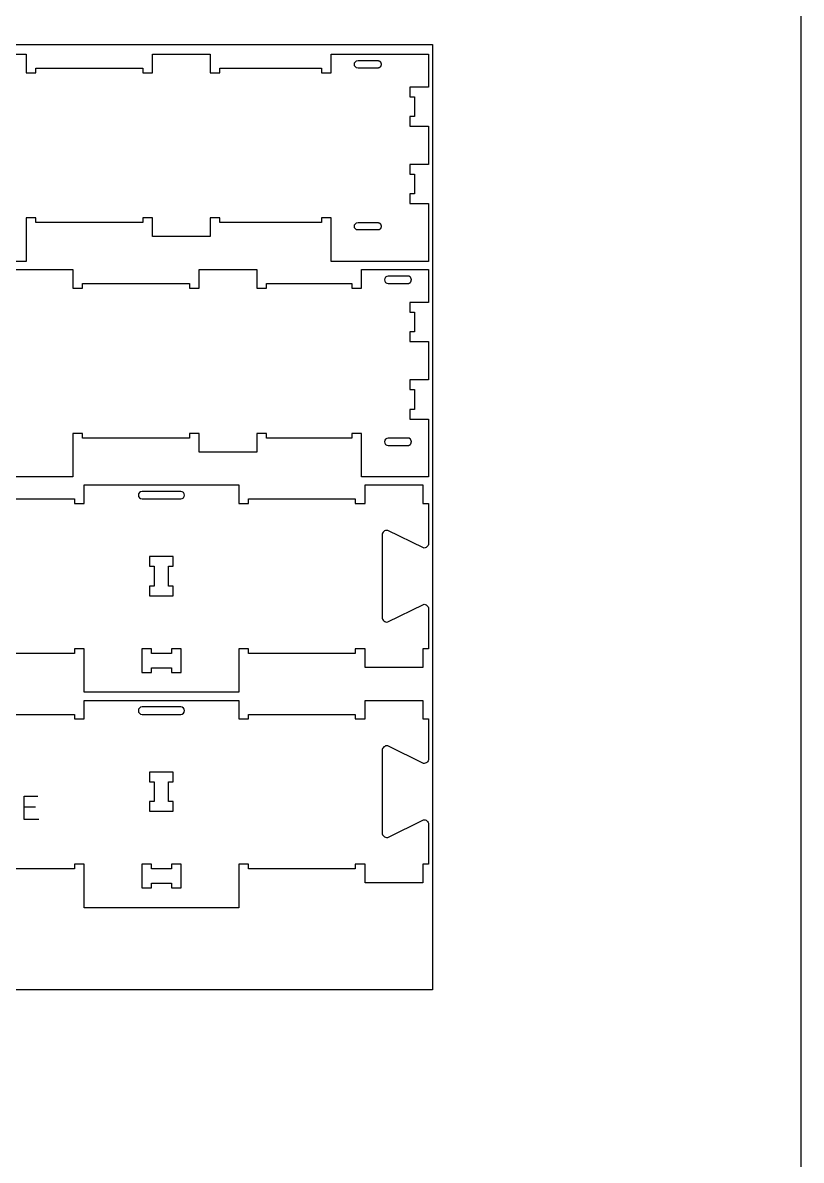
# Model space of a CAD drawing. Extents: x 0 to 4485, y 0 to 10771.
# Drawn here: x 2178 to 3183, y 2810 to 4278 of the extents above; entities that cross this region are included whole.
import ezdxf

# ---------------------------------------------------------------- set-up
doc = ezdxf.new("R2010")
doc.units = 0
for name, color, linetype in [('0_SHEET_SPRUCEPLY_2440X122', 1, 'CONTINUOUS'), ('1_ANYTOOL_1MMDEEP_LABELS_S', 2, 'CONTINUOUS'), ('3_ANYTOOL_CUTTHROUGH_INSID', 4, 'CONTINUOUS'), ('4_ANYTOOL_CUTTHROUGH_OUTSI', 5, 'CONTINUOUS'), ('DONOTCUT', 7, 'CONTINUOUS')]:
    doc.layers.add(name, color=color, linetype=linetype)

msp = doc.modelspace()

# ---------------------------------------------------------------- linework, layer by layer
at = {"layer": '0_SHEET_SPRUCEPLY_2440X122'}
msp.add_lwpolyline([(2707.5, 4249.4), (2707.5, 3029.4), (267.5, 3029.4), (267.5, 4249.4)], close=True, dxfattribs=at)
at = {"layer": '1_ANYTOOL_1MMDEEP_LABELS_S', "color": 2}
for points in [[(2199.1, 3249.4), (2180.2, 3249.4), (2180.2, 3279.4), (2198, 3279.4)], [(2194.9, 3265.5), (2180.2, 3265.5)]]:
    msp.add_lwpolyline(points, dxfattribs=at)
at = {"layer": '3_ANYTOOL_CUTTHROUGH_INSID', "color": 4}
for points in [[(2611.3, 4228.6), (2637.1, 4228.6), (2637.2, 4228.6), (2637.3, 4228.6), (2637.4, 4228.6), (2637.5, 4228.6), (2637.6, 4228.6), (2637.7, 4228.6), (2637.8, 4228.5), (2637.9, 4228.5), (2638, 4228.5), (2638.1, 4228.5), (2638.1, 4228.4), (2638.2, 4228.4), (2638.3, 4228.4), (2638.4, 4228.3), (2638.5, 4228.3), (2638.6, 4228.3), (2638.7, 4228.2), (2638.8, 4228.2), (2638.9, 4228.1), (2639, 4228.1), (2639.1, 4228), (2639.2, 4227.9), (2639.3, 4227.9), (2639.3, 4227.8), (2639.4, 4227.7), (2639.5, 4227.7), (2639.6, 4227.6), (2639.7, 4227.5), (2639.8, 4227.4), (2639.8, 4227.3), (2639.9, 4227.3), (2640, 4227.2), (2640, 4227.1), (2640.1, 4227), (2640.2, 4226.9), (2640.2, 4226.8), (2640.3, 4226.7), (2640.4, 4226.6), (2640.4, 4226.5), (2640.5, 4226.4), (2640.5, 4226.3), (2640.6, 4226.2), (2640.6, 4226.1), (2640.7, 4226), (2640.7, 4225.9), (2640.8, 4225.8), (2640.8, 4225.7), (2640.8, 4225.6), (2640.9, 4225.5), (2640.9, 4225.4), (2640.9, 4225.3), (2640.9, 4225.2), (2641, 4225), (2641, 4224.9), (2641, 4224.8), (2641, 4224.7), (2641, 4224.6), (2641.1, 4224.5), (2641.1, 4224.4), (2641.1, 4224.3), (2641.1, 4224.2), (2641.1, 4224.1), (2641.1, 4224), (2641.1, 4223.9), (2641.1, 4223.8), (2641.1, 4223.6), (2641.1, 4223.5), (2641.1, 4223.4), (2641.1, 4223.3), (2641.1, 4223.2), (2641, 4223.1), (2641, 4223), (2641, 4222.9), (2641, 4222.8), (2641, 4222.7), (2640.9, 4222.6), (2640.9, 4222.5), (2640.9, 4222.4), (2640.9, 4222.2), (2640.8, 4222.1), (2640.8, 4222), (2640.8, 4221.9), (2640.7, 4221.8), (2640.7, 4221.7), (2640.6, 4221.6), (2640.6, 4221.5), (2640.5, 4221.4), (2640.5, 4221.3), (2640.4, 4221.2), (2640.4, 4221.1), (2640.3, 4221), (2640.2, 4220.9), (2640.2, 4220.8), (2640.1, 4220.7), (2640, 4220.6), (2640, 4220.5), (2639.9, 4220.5), (2639.8, 4220.4), (2639.8, 4220.3), (2639.7, 4220.2), (2639.6, 4220.1), (2639.5, 4220.1), (2639.4, 4220), (2639.3, 4219.9), (2639.3, 4219.9), (2639.2, 4219.8), (2639.1, 4219.7), (2639, 4219.7), (2638.9, 4219.6), (2638.8, 4219.6), (2638.7, 4219.5), (2638.6, 4219.5), (2638.5, 4219.4), (2638.4, 4219.4), (2638.3, 4219.3), (2638.2, 4219.3), (2638.1, 4219.3), (2638.1, 4219.2), (2638, 4219.2), (2637.9, 4219.2), (2637.8, 4219.2), (2637.7, 4219.2), (2637.6, 4219.1), (2637.5, 4219.1), (2637.4, 4219.1), (2637.3, 4219.1), (2637.2, 4219.1), (2637.1, 4219.1), (2611.3, 4219.1, -1)], [(2611.3, 4010.1, -1), (2611.3, 4019.6), (2637.1, 4019.6), (2637.2, 4019.6), (2637.3, 4019.6), (2637.4, 4019.6), (2637.5, 4019.6), (2637.6, 4019.6), (2637.7, 4019.6), (2637.8, 4019.5), (2637.9, 4019.5), (2638, 4019.5), (2638.1, 4019.5), (2638.1, 4019.4), (2638.2, 4019.4), (2638.3, 4019.4), (2638.4, 4019.3), (2638.5, 4019.3), (2638.6, 4019.3), (2638.7, 4019.2), (2638.8, 4019.2), (2638.9, 4019.1), (2639, 4019.1), (2639.1, 4019), (2639.2, 4018.9), (2639.3, 4018.9), (2639.3, 4018.8), (2639.4, 4018.7), (2639.5, 4018.7), (2639.6, 4018.6), (2639.7, 4018.5), (2639.8, 4018.4), (2639.8, 4018.3), (2639.9, 4018.3), (2640, 4018.2), (2640, 4018.1), (2640.1, 4018), (2640.2, 4017.9), (2640.2, 4017.8), (2640.3, 4017.7), (2640.4, 4017.6), (2640.4, 4017.5), (2640.5, 4017.4), (2640.5, 4017.3), (2640.6, 4017.2), (2640.6, 4017.1), (2640.7, 4017), (2640.7, 4016.9), (2640.8, 4016.8), (2640.8, 4016.7), (2640.8, 4016.6), (2640.9, 4016.5), (2640.9, 4016.4), (2640.9, 4016.3), (2640.9, 4016.2), (2641, 4016), (2641, 4015.9), (2641, 4015.8), (2641, 4015.7), (2641, 4015.6), (2641.1, 4015.5), (2641.1, 4015.4), (2641.1, 4015.3), (2641.1, 4015.2), (2641.1, 4015.1), (2641.1, 4015), (2641.1, 4014.9), (2641.1, 4014.8), (2641.1, 4014.6), (2641.1, 4014.5), (2641.1, 4014.4), (2641.1, 4014.3), (2641.1, 4014.2), (2641, 4014.1), (2641, 4014), (2641, 4013.9), (2641, 4013.8), (2641, 4013.7), (2640.9, 4013.6), (2640.9, 4013.5), (2640.9, 4013.4), (2640.9, 4013.2), (2640.8, 4013.1), (2640.8, 4013), (2640.8, 4012.9), (2640.7, 4012.8), (2640.7, 4012.7), (2640.6, 4012.6), (2640.6, 4012.5), (2640.5, 4012.4), (2640.5, 4012.3), (2640.4, 4012.2), (2640.4, 4012.1), (2640.3, 4012), (2640.2, 4011.9), (2640.2, 4011.8), (2640.1, 4011.7), (2640, 4011.6), (2640, 4011.5), (2639.9, 4011.5), (2639.8, 4011.4), (2639.8, 4011.3), (2639.7, 4011.2), (2639.6, 4011.1), (2639.5, 4011.1), (2639.4, 4011), (2639.3, 4010.9), (2639.3, 4010.9), (2639.2, 4010.8), (2639.1, 4010.7), (2639, 4010.7), (2638.9, 4010.6), (2638.8, 4010.6), (2638.7, 4010.5), (2638.6, 4010.5), (2638.5, 4010.4), (2638.4, 4010.4), (2638.3, 4010.3), (2638.2, 4010.3), (2638.1, 4010.3), (2638.1, 4010.2), (2638, 4010.2), (2637.9, 4010.2), (2637.8, 4010.2), (2637.7, 4010.2), (2637.6, 4010.1), (2637.5, 4010.1), (2637.4, 4010.1), (2637.3, 4010.1), (2637.2, 4010.1), (2637.1, 4010.1)], [(2650.3, 3950.6, 1), (2650.3, 3941.1), (2676.1, 3941.1), (2676.2, 3941.1), (2676.3, 3941.1), (2676.4, 3941.1), (2676.5, 3941.1), (2676.6, 3941.1), (2676.7, 3941.2), (2676.8, 3941.2), (2676.8, 3941.2), (2676.9, 3941.2), (2677, 3941.2), (2677.1, 3941.3), (2677.2, 3941.3), (2677.3, 3941.3), (2677.4, 3941.4), (2677.5, 3941.4), (2677.6, 3941.5), (2677.7, 3941.5), (2677.8, 3941.6), (2677.9, 3941.6), (2678, 3941.7), (2678.1, 3941.7), (2678.2, 3941.8), (2678.3, 3941.9), (2678.3, 3941.9), (2678.4, 3942), (2678.5, 3942.1), (2678.6, 3942.1), (2678.7, 3942.2), (2678.8, 3942.3), (2678.8, 3942.4), (2678.9, 3942.5), (2679, 3942.5), (2679, 3942.6), (2679.1, 3942.7), (2679.2, 3942.8), (2679.2, 3942.9), (2679.3, 3943), (2679.4, 3943.1), (2679.4, 3943.2), (2679.5, 3943.3), (2679.5, 3943.4), (2679.6, 3943.5), (2679.6, 3943.6), (2679.7, 3943.7), (2679.7, 3943.8), (2679.7, 3943.9), (2679.8, 3944), (2679.8, 3944.1), (2679.9, 3944.2), (2679.9, 3944.4), (2679.9, 3944.5), (2679.9, 3944.6), (2680, 3944.7), (2680, 3944.8), (2680, 3944.9), (2680, 3945), (2680, 3945.1), (2680, 3945.2), (2680.1, 3945.3), (2680.1, 3945.4), (2680.1, 3945.5), (2680.1, 3945.6), (2680.1, 3945.8), (2680.1, 3945.9), (2680.1, 3946), (2680.1, 3946.1), (2680.1, 3946.2), (2680.1, 3946.3), (2680.1, 3946.4), (2680, 3946.5), (2680, 3946.6), (2680, 3946.7), (2680, 3946.8), (2680, 3946.9), (2680, 3947), (2679.9, 3947.2), (2679.9, 3947.3), (2679.9, 3947.4), (2679.9, 3947.5), (2679.8, 3947.6), (2679.8, 3947.7), (2679.7, 3947.8), (2679.7, 3947.9), (2679.7, 3948), (2679.6, 3948.1), (2679.6, 3948.2), (2679.5, 3948.3), (2679.5, 3948.4), (2679.4, 3948.5), (2679.4, 3948.6), (2679.3, 3948.7), (2679.2, 3948.8), (2679.2, 3948.9), (2679.1, 3949), (2679, 3949.1), (2679, 3949.2), (2678.9, 3949.3), (2678.8, 3949.3), (2678.8, 3949.4), (2678.7, 3949.5), (2678.6, 3949.6), (2678.5, 3949.7), (2678.4, 3949.7), (2678.3, 3949.8), (2678.3, 3949.9), (2678.2, 3949.9), (2678.1, 3950), (2678, 3950.1), (2677.9, 3950.1), (2677.8, 3950.2), (2677.7, 3950.2), (2677.6, 3950.3), (2677.5, 3950.3), (2677.4, 3950.3), (2677.3, 3950.4), (2677.2, 3950.4), (2677.1, 3950.4), (2677, 3950.5), (2676.9, 3950.5), (2676.8, 3950.5), (2676.8, 3950.5), (2676.7, 3950.6), (2676.6, 3950.6), (2676.5, 3950.6), (2676.4, 3950.6), (2676.3, 3950.6), (2676.2, 3950.6), (2676.1, 3950.6)], [(2650.3, 3732.1), (2676.1, 3732.1), (2676.2, 3732.1), (2676.3, 3732.1), (2676.4, 3732.1), (2676.5, 3732.1), (2676.6, 3732.1), (2676.7, 3732.2), (2676.8, 3732.2), (2676.8, 3732.2), (2676.9, 3732.2), (2677, 3732.2), (2677.1, 3732.3), (2677.2, 3732.3), (2677.3, 3732.3), (2677.4, 3732.4), (2677.5, 3732.4), (2677.6, 3732.5), (2677.7, 3732.5), (2677.8, 3732.6), (2677.9, 3732.6), (2678, 3732.7), (2678.1, 3732.7), (2678.2, 3732.8), (2678.3, 3732.9), (2678.3, 3732.9), (2678.4, 3733), (2678.5, 3733.1), (2678.6, 3733.1), (2678.7, 3733.2), (2678.8, 3733.3), (2678.8, 3733.4), (2678.9, 3733.5), (2679, 3733.5), (2679, 3733.6), (2679.1, 3733.7), (2679.2, 3733.8), (2679.2, 3733.9), (2679.3, 3734), (2679.4, 3734.1), (2679.4, 3734.2), (2679.5, 3734.3), (2679.5, 3734.4), (2679.6, 3734.5), (2679.6, 3734.6), (2679.7, 3734.7), (2679.7, 3734.8), (2679.7, 3734.9), (2679.8, 3735), (2679.8, 3735.1), (2679.9, 3735.2), (2679.9, 3735.4), (2679.9, 3735.5), (2679.9, 3735.6), (2680, 3735.7), (2680, 3735.8), (2680, 3735.9), (2680, 3736), (2680, 3736.1), (2680, 3736.2), (2680.1, 3736.3), (2680.1, 3736.4), (2680.1, 3736.5), (2680.1, 3736.6), (2680.1, 3736.8), (2680.1, 3736.9), (2680.1, 3737), (2680.1, 3737.1), (2680.1, 3737.2), (2680.1, 3737.3), (2680.1, 3737.4), (2680, 3737.5), (2680, 3737.6), (2680, 3737.7), (2680, 3737.8), (2680, 3737.9), (2680, 3738), (2679.9, 3738.2), (2679.9, 3738.3), (2679.9, 3738.4), (2679.9, 3738.5), (2679.8, 3738.6), (2679.8, 3738.7), (2679.7, 3738.8), (2679.7, 3738.9), (2679.7, 3739), (2679.6, 3739.1), (2679.6, 3739.2), (2679.5, 3739.3), (2679.5, 3739.4), (2679.4, 3739.5), (2679.4, 3739.6), (2679.3, 3739.7), (2679.2, 3739.8), (2679.2, 3739.9), (2679.1, 3740), (2679, 3740.1), (2679, 3740.2), (2678.9, 3740.3), (2678.8, 3740.3), (2678.8, 3740.4), (2678.7, 3740.5), (2678.6, 3740.6), (2678.5, 3740.7), (2678.4, 3740.7), (2678.3, 3740.8), (2678.3, 3740.9), (2678.2, 3740.9), (2678.1, 3741), (2678, 3741.1), (2677.9, 3741.1), (2677.8, 3741.2), (2677.7, 3741.2), (2677.6, 3741.3), (2677.5, 3741.3), (2677.4, 3741.3), (2677.3, 3741.4), (2677.2, 3741.4), (2677.1, 3741.4), (2677, 3741.5), (2676.9, 3741.5), (2676.8, 3741.5), (2676.8, 3741.5), (2676.7, 3741.6), (2676.6, 3741.6), (2676.5, 3741.6), (2676.4, 3741.6), (2676.3, 3741.6), (2676.2, 3741.6), (2676.1, 3741.6), (2650.3, 3741.6, 1)], [(2382.5, 3672.6), (2332.5, 3672.6, 1), (2332.5, 3663.1), (2382.5, 3663.1, 1)], [(2382.5, 3394.6), (2332.5, 3394.6, 1), (2332.5, 3385.1), (2382.5, 3385.1, 1)]]:
    msp.add_lwpolyline(points, format="xyb", close=True, dxfattribs=at)
for points in [[(2366.8, 3550.6), (2366.8, 3576.1), (2372.8, 3576.1), (2372.8, 3588.6), (2342.3, 3588.6), (2342.3, 3576.1), (2348.3, 3576.1), (2348.3, 3550.6), (2342.3, 3550.6), (2342.3, 3538.1), (2372.8, 3538.1), (2372.8, 3550.6)], [(2344.8, 3445.1), (2370.3, 3445.1), (2370.3, 3439.1), (2382.8, 3439.1), (2382.8, 3469.6), (2370.3, 3469.6), (2370.3, 3463.6), (2344.8, 3463.6), (2344.8, 3469.6), (2332.3, 3469.6), (2332.3, 3439.1), (2344.8, 3439.1)], [(2366.8, 3272.6), (2366.8, 3298.1), (2372.8, 3298.1), (2372.8, 3310.6), (2342.3, 3310.6), (2342.3, 3298.1), (2348.3, 3298.1), (2348.3, 3272.6), (2342.3, 3272.6), (2342.3, 3260.1), (2372.8, 3260.1), (2372.8, 3272.6)], [(2344.8, 3167.1), (2370.3, 3167.1), (2370.3, 3161.1), (2382.8, 3161.1), (2382.8, 3191.6), (2370.3, 3191.6), (2370.3, 3185.6), (2344.8, 3185.6), (2344.8, 3191.6), (2332.3, 3191.6), (2332.3, 3161.1), (2344.8, 3161.1)]]:
    msp.add_lwpolyline(points, close=True, dxfattribs=at)
at = {"layer": '4_ANYTOOL_CUTTHROUGH_OUTSI', "color": 5}
for points in [[(1983.5, 4237.1), (2183, 4237.1), (2183, 4213.1), (2195.5, 4213.1), (2195.5, 4219.1), (2333.5, 4219.1), (2333.5, 4213.1), (2346, 4213.1), (2346, 4237.1), (2420.5, 4237.1), (2420.5, 4213.1), (2433, 4213.1), (2433, 4219.1), (2533.3, 4219.1), (2564.2, 4219.1), (2564.2, 4213.1), (2576.7, 4213.1), (2576.7, 4213.4), (2576.7, 4213.4), (2576.7, 4237.1), (2702.3, 4237.1), (2702.3, 4194.6), (2678.5, 4194.6), (2678.3, 4194.6), (2678.3, 4182.1), (2684.3, 4182.1), (2684.3, 4156.6), (2678.3, 4156.6), (2678.3, 4144.1), (2678.5, 4144.1), (2702.3, 4144.1), (2702.3, 4094.6), (2678.3, 4094.6), (2678.3, 4082.1), (2684.3, 4082.1), (2684.3, 4056.6), (2678.3, 4056.6), (2678.3, 4044.1), (2702.3, 4044.1), (2702.3, 3969.6), (2576.7, 3969.6), (2576.7, 4025.6), (2576.4, 4025.6), (2564.4, 4025.6), (2564.2, 4025.6), (2564.2, 4019.6), (2533.3, 4019.6), (2433, 4019.6), (2433, 4025.6), (2420.5, 4025.6), (2420.5, 4001.6), (2346, 4001.6), (2346, 4025.6), (2333.5, 4025.6), (2333.5, 4019.6), (2195.5, 4019.6), (2195.5, 4025.6), (2183, 4025.6), (2183, 3969.6), (1983.5, 3969.6)], [(2043.6, 3959.1), (2243.1, 3959.1), (2243.1, 3935.1), (2255.6, 3935.1), (2255.6, 3941.1), (2393.6, 3941.1), (2393.6, 3935.1), (2406.1, 3935.1), (2406.1, 3959.1), (2480.6, 3959.1), (2480.6, 3935.1), (2493.1, 3935.1), (2493.1, 3941.1), (2603.1, 3941.1), (2603.1, 3941.1), (2603.1, 3935.1), (2615.3, 3935.1), (2615.6, 3935.1), (2615.6, 3959.1), (2702.3, 3959.1), (2702.3, 3916.6), (2678.3, 3916.6), (2678.3, 3904.1), (2684.3, 3904.1), (2684.3, 3878.6), (2678.3, 3878.6), (2678.3, 3866.1), (2702.3, 3866.1), (2702.3, 3816.6), (2678.3, 3816.6), (2678.3, 3804.1), (2684.3, 3804.1), (2684.3, 3778.6), (2678.3, 3778.6), (2678.3, 3766.1), (2702.3, 3766.1), (2702.3, 3691.6), (2615.6, 3691.6), (2615.6, 3747.4), (2615.6, 3747.6), (2603.3, 3747.6), (2603.1, 3747.6), (2603.1, 3741.6), (2493.1, 3741.6), (2493.1, 3747.6), (2480.6, 3747.6), (2480.6, 3723.6), (2406.1, 3723.6), (2406.1, 3747.6), (2393.6, 3747.6), (2393.6, 3741.6), (2255.6, 3741.6), (2255.6, 3747.6), (2243.1, 3747.6), (2243.1, 3691.6), (2043.6, 3691.6)]]:
    msp.add_lwpolyline(points, dxfattribs=at)
for points in [[(2107.3, 3663.1), (2245.3, 3663.1), (2245.3, 3657.1), (2257.8, 3657.1), (2257.8, 3681.1), (2457.3, 3681.1), (2457.3, 3657.1), (2469.8, 3657.1), (2469.8, 3663.1), (2607.8, 3663.1), (2607.8, 3657.1), (2620.3, 3657.1), (2620.3, 3681.1), (2694.8, 3681.1), (2694.8, 3657.1), (2702.3, 3657.1), (2702.3, 3605.4), (2702.3, 3605.4, -0.220464), (2700.3, 3601.1, -0.218803), (2695.6, 3599.8), (2649.6, 3622.4), (2649.6, 3622.4), (2649.6, 3622.4), (2649.6, 3622.4, 0.220464), (2644.5, 3621, 0.220464), (2642.3, 3616.3), (2642.3, 3510.4, 0.463455), (2649.6, 3504.3), (2649.6, 3504.3), (2649.6, 3504.3), (2695.6, 3527), (2695.6, 3527, -0.461531), (2702.3, 3521.3), (2702.3, 3469.6), (2694.8, 3469.6), (2694.8, 3445.6), (2620.3, 3445.6), (2620.3, 3469.6), (2607.8, 3469.6), (2607.8, 3463.6), (2469.8, 3463.6), (2469.8, 3469.6), (2457.3, 3469.6), (2457.3, 3413.6), (2257.8, 3413.6), (2257.8, 3469.6), (2245.3, 3469.6), (2245.3, 3463.6), (2107.3, 3463.6)], [(2107.3, 3385.1), (2245.3, 3385.1), (2245.3, 3385.1), (2245.3, 3379.1), (2257.8, 3379.1), (2257.8, 3403.1), (2457.3, 3403.1), (2457.3, 3379.1), (2469.8, 3379.1), (2469.8, 3385.1), (2607.8, 3385.1), (2607.8, 3379.1), (2608, 3379.1), (2620, 3379.1), (2620.3, 3379.1), (2620.3, 3403.1), (2694.8, 3403.1), (2694.8, 3379.1), (2702.3, 3379.1), (2702.3, 3327.4), (2702.3, 3327.4, -0.461531), (2695.6, 3321.8), (2649.6, 3344.4), (2649.6, 3344.4), (2649.6, 3344.4), (2649.6, 3344.4, 0.463455), (2642.3, 3338.3), (2642.3, 3232.4, 0.220464), (2644.5, 3227.7, 0.220464), (2649.6, 3226.3), (2649.6, 3226.3), (2649.6, 3226.3), (2695.6, 3249), (2695.6, 3249, -0.461531), (2702.3, 3243.3), (2702.3, 3191.6), (2694.8, 3191.6), (2694.8, 3191.4), (2694.8, 3167.6), (2620.3, 3167.6), (2620.3, 3191.4), (2620.3, 3191.6), (2607.8, 3191.6), (2607.8, 3185.6), (2469.8, 3185.6), (2469.8, 3191.6), (2469.5, 3191.6), (2457.5, 3191.6), (2457.3, 3191.6), (2457.3, 3191.4), (2457.3, 3135.6), (2257.8, 3135.6), (2257.8, 3191.6), (2245.3, 3191.6), (2245.3, 3185.6), (2107.3, 3185.6)]]:
    msp.add_lwpolyline(points, format="xyb", dxfattribs=at)
at = {"layer": 'DONOTCUT'}
msp.add_lwpolyline([(0, 0), (3183.4, 0), (3183.4, 7593.4), (0, 7593.4)], close=True, dxfattribs=at)

doc.saveas('drawing.dxf')
